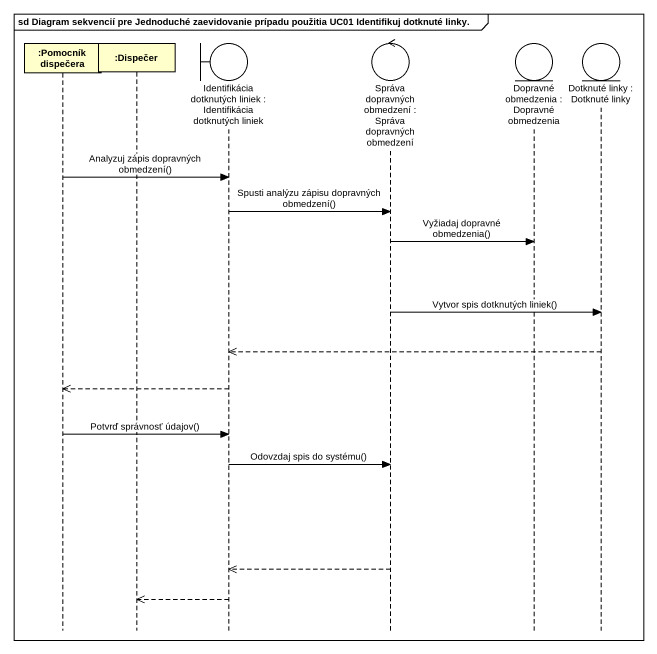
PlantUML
@startuml
mainframe sd Diagram sekvencií pre Jednoduché zaevidovanie prípadu použitia UC01 Identifikuj dotknuté linky.
hide footbox
participant ":Pomocník dispečera" as Pomocník_dispečera
participant ":Dispečer" as Dispečer
boundary "Identifikácia dotknutých liniek : Identifikácia dotknutých liniek" as Identifikácia_dotknutých
control "Správa dopravných obmedzení : Správa dopravných obmedzení" as Správa_dopravných_obmedzení
entity "Dopravné obmedzenia : Dopravné obmedzenia" as Dopravné_obmedzenia
entity "Dotknuté linky : Dotknuté linky" as Dotknuté_linky

Pomocník_dispečera -> Identifikácia_dotknutých : Analyzuj zápis dopravných obmedzení()
Identifikácia_dotknutých -> Správa_dopravných_obmedzení : Spusti analýzu zápisu dopravných obmedzení()
Správa_dopravných_obmedzení -> Dopravné_obmedzenia : Vyžiadaj dopravné obmedzenia()
Správa_dopravných_obmedzení -> Dotknuté_linky : Vytvor spis dotknutých liniek()
Dotknuté_linky -->> Identifikácia_dotknutých
Identifikácia_dotknutých -->> Pomocník_dispečera
Pomocník_dispečera -> Identifikácia_dotknutých : Potvrď správnosť údajov()
Identifikácia_dotknutých -> Správa_dopravných_obmedzení : Odovzdaj spis do systému()
Správa_dopravných_obmedzení -->> Identifikácia_dotknutých
Identifikácia_dotknutých -->> Dispečer
@enduml
